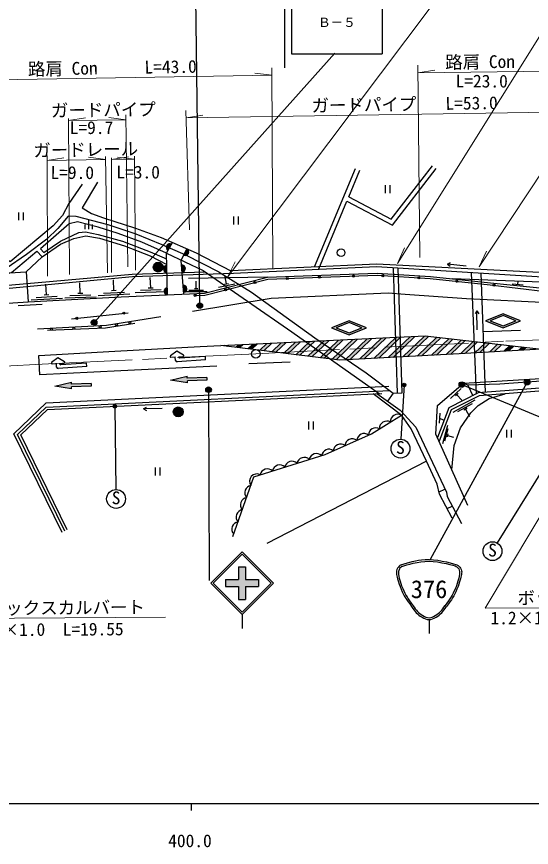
# Model space of a CAD drawing. Units: millimetres at full size, sheet at 1:1000; details may follow other scales. Extents: x 40000 to 680000, y 20000 to 380000.
# Drawn here: x 443022 to 516732, y 198715 to 317725 of the extents above; entities that cross this region are included whole.
import ezdxf
from ezdxf.enums import TextEntityAlignment as Align

# ---------------------------------------------------------------- set-up
doc = ezdxf.new("R2010")
doc.units = ezdxf.units.MM
doc.header["$LTSCALE"] = 1000
doc.linetypes.add('CHAIN', pattern=[18.5, 12, -1.5, 3.5, -1.5])
for name, color, linetype, lineweight in [('M-BGD', 7, 'Continuous', 25), ('M-BGD-EXST', 7, 'Continuous', 25), ('M-BMK', 2, 'CHAIN', 13), ('M-BMK-SRVR', 3, 'Continuous', 25), ('M-STR-HTXT', 7, 'Continuous', 13), ('M-STR-STRC', 7, 'Continuous', 25), ('M-TTL-BAND', 7, 'Continuous', 25)]:
    doc.layers.add(name, color=color, linetype=linetype, lineweight=lineweight)
doc.styles.add('ＭＳ ゴシック', font='')
doc.styles.get('ＭＳ ゴシック').set_extended_font_data('MS Gothic')

msp = doc.modelspace()

# ---------------------------------------------------------------- hatches: boundary and pattern name
at = {"layer": 'M-BGD'}
for points in [[(464694, 284243), (465197, 285108, 1)], [(467395, 284459), (466963, 283557, 1)], [(463994, 281835, 1), (462594, 281835, 1)], [(464552, 281062), (464522, 282062, 0.41421), (464037, 281547, 0.41421)], [(466646, 282143), (466723, 281146, 0.41421), (467183, 281683, 0.41421)], [(464649, 277870), (464619, 278869, 1)], [(466871, 279231), (466948, 278234, 0.41421), (467408, 278771, 0.41421)], [(466861, 261106, 1), (465461, 261106, 1)]]:
    msp.add_hatch(color=256, dxfattribs=at).paths.add_polyline_path(points)
at = {"layer": 'M-BGD-EXST'}
for points in [[(498291, 264836, 0.41421), (498630, 264736, 0.41421), (498730, 265075, 1)], [(456872, 261773, 0.41421), (457211, 261673, 0.41421), (457311, 262012, 1)]]:
    msp.add_hatch(color=256, dxfattribs=at).paths.add_polyline_path(points)
at = {"layer": 'M-STR-STRC'}
for points in [[(469588, 276534, 0.41421), (469036, 276657, 0.41421), (468913, 276105, 1)], [(454455, 274140, 0.41421), (453903, 274263, 0.41421), (453780, 273711, 1)], [(489804, 271426), (489121, 271394), (486466, 268847), (487041, 268775)], [(491853, 271521), (491170, 271489), (488192, 268632), (488767, 268561)], [(493903, 271616), (493220, 271585), (490044, 268538), (490732, 268575)], [(495952, 271712), (495269, 271680), (492110, 268650), (492799, 268687)], [(498002, 271807), (497318, 271775), (494177, 268761), (494866, 268799)], [(500051, 271902), (499368, 271871), (496244, 268873), (496933, 268911)], [(502017, 271918), (501541, 271972), (501417, 271966), (498310, 268985), (498999, 269023)], [(503762, 271721), (503180, 271786), (500377, 269097), (501066, 269135)], [(505506, 271524), (504925, 271589), (502444, 269209), (503133, 269247)], [(507251, 271327), (506669, 271392), (504511, 269321), (505200, 269358)], [(473408, 270663), (472725, 270631), (472654, 270563), (473230, 270491)], [(475458, 270758), (474775, 270727), (474381, 270348), (474956, 270277)], [(477507, 270854), (476824, 270822), (476107, 270134), (476682, 270062)], [(479557, 270949), (478874, 270917), (477833, 269919), (478409, 269848)], [(481606, 271044), (480923, 271013), (479560, 269705), (480135, 269633)], [(483656, 271140), (482972, 271108), (481286, 269490), (481862, 269419)], [(485705, 271235), (485022, 271203), (483013, 269276), (483588, 269204)], [(487754, 271330), (487071, 271299), (484739, 269061), (485315, 268990)], [(508996, 271129), (508414, 271195), (506581, 269436), (507271, 269475)], [(510740, 270932), (510159, 270998), (508653, 269554), (509344, 269593)], [(512485, 270735), (511903, 270801), (510726, 269672), (511417, 269711)], [(514229, 270538), (513648, 270604), (512799, 269790), (513490, 269829)], [(515974, 270341), (515393, 270407), (514872, 269907), (515563, 269947)], [(467467, 265527), (470276, 265626), (470262, 266023), (467453, 265924), (467443, 266199), (465064, 265642), (467476, 265252)], [(507107, 265226, 0.41421), (506555, 265349, 0.41421), (506432, 264797, 1)], [(516457, 265577, 0.41421), (515905, 265700, 0.41421), (515782, 265147, 1)], [(450881, 264671), (453691, 264770), (453677, 265167), (450867, 265068), (450858, 265343), (448478, 264786), (450891, 264396)], [(470841, 264493, 0.41421), (470289, 264615, 0.41421), (470166, 264063, 1)], [(472950, 237067), (474810, 237067), (474811, 238927), (475811, 238927), (475810, 237067), (477670, 237067), (477670, 236067), (475810, 236067), (475810, 234207), (474810, 234207), (474810, 236067), (472950, 236067)]]:
    msp.add_hatch(color=256, dxfattribs=at).paths.add_polyline_path(points)
h = msp.add_hatch(color=256, dxfattribs=at)
h.paths.add_polyline_path([(512675, 275154), (510175, 274154), (512675, 273154), (515175, 274154)])
h.paths.add_polyline_path([(514501, 274154), (512675, 274885), (510848, 274154), (512675, 273424)], flags=16)
h = msp.add_hatch(color=256, dxfattribs=at)
h.paths.add_polyline_path([(490628, 274157), (488128, 273157), (490628, 272157), (493128, 273157)])
h.paths.add_polyline_path([(492455, 273157), (490628, 273888), (488801, 273157), (490628, 272427)], flags=16)
h = msp.add_hatch(color=256, dxfattribs=at)
edge = h.paths.add_edge_path()
edge.add_line((466251, 268901), (466245, 269001))
h = msp.add_hatch(color=256, dxfattribs=at)
edge = h.paths.add_edge_path()
edge.add_line((449229, 267955), (449223, 268055))

# ---------------------------------------------------------------- linework, layer by layer
at = {"layer": 'M-BGD'}
for p, q in [((485690, 281870), (491538, 295973)), ((490577, 291914), (492154, 295717)), ((495777, 293558), (495777, 292440)), ((496443, 293558), (496443, 292440)), ((486307, 281615), (490321, 291295)), ((443292, 289685), (443292, 288567)), ((443959, 289685), (443959, 288567)), ((453373, 287255), (453373, 288584)), ((474097, 289082), (474097, 287964)), ((474764, 289082), (474764, 287964)), ((452840, 287255), (452840, 287952)), ((453907, 287255), (453907, 287952)), ((504704, 282276), (505112, 281978)), ((444398, 281160), (444669, 276851)), ((497581, 263797), (497004, 281746)), ((498247, 263837), (497672, 281705)), ((508133, 281053), (508818, 263657)), ((510184, 263894), (509522, 280966)), ((456940, 278499), (456872, 279997)), ((462229, 278876), (462167, 280375)), ((478929, 280387), (467654, 280212)), ((468737, 278758), (468741, 279808)), ((473065, 279442), (472813, 280616)), ((514774, 279383), (514823, 279839)), ((447302, 277876), (447221, 279374)), ((452145, 278103), (452093, 279602)), ((456591, 278483), (457290, 278514)), ((460743, 278514), (463740, 278639)), ((461879, 278862), (462579, 278891)), ((467687, 278552), (469787, 278545)), ((468492, 278759), (468982, 278757)), ((471942, 278956), (474288, 279459)), ((472791, 279384), (473339, 279501)), ((513965, 279449), (515538, 279299)), ((445088, 277155), (449582, 277399)), ((445821, 277495), (448817, 277658)), ((446953, 277857), (447652, 277895)), ((449917, 277426), (454414, 277581)), ((450656, 277752), (453654, 277855)), ((451795, 278091), (452495, 278115)), ((454720, 277797), (459215, 278001)), ((455455, 278131), (458452, 278267)), ((460006, 278183), (464502, 278370)), ((467161, 278343), (470311, 278333)), ((443253, 276344), (446701, 276517)), ((450880, 274413), (458998, 275311)), ((508928, 275570), (508684, 275128)), ((506677, 264432), (505138, 263003)), ((507645, 264949), (508342, 263414)), ((496952, 263760), (496138, 262618)), ((496952, 263760), (498247, 263837)), ((506230, 263730), (505871, 263397)), ((506050, 263564), (506765, 262794)), ((508651, 262774), (505503, 261028)), ((508243, 262273), (506144, 261109)), ((461178, 261523), (461623, 261283)), ((503610, 260919), (503545, 259495)), ((507555, 261617), (507065, 261345)), ((507310, 261481), (507892, 260431)), ((484829, 259711), (484829, 258593)), ((485496, 259711), (485496, 258593)), ((503577, 260185), (504118, 259955)), ((504740, 259138), (503985, 256545)), ((504787, 258655), (504284, 256927)), ((513192, 258534), (513192, 257416)), ((513859, 258534), (513859, 257416)), ((504767, 257942), (504650, 257539)), ((504708, 257741), (505572, 257489)), ((501724, 254040), (478854, 242235)), ((462849, 253120), (462849, 252002)), ((463516, 253120), (463516, 252002)), ((503514, 249632), (504362, 250029)), ((504673, 247256), (505407, 247604))]:
    msp.add_line(p, q, dxfattribs=at)
for points in [[(490577, 291914), (496648, 288722), (502576, 296365)], [(490321, 291295), (496833, 287871), (503104, 295956)], [(454620, 294016), (452417, 290349), (453758, 289498), (455452, 288912), (460030, 287412), (463698, 286065), (468735, 283877), (473677, 281322)], [(452410, 293738), (450513, 290969), (449598, 289238), (448264, 287748), (442116, 282600), (438340, 285325), (434452, 288680), (432408, 290723), (430830, 292950)], [(472044, 281110), (467261, 283554), (463858, 285019), (460144, 286558), (456113, 287877), (451555, 289087), (450410, 289142), (448917, 287378), (447354, 285842), (444428, 283632), (441509, 281640), (435807, 278307), (434141, 278150), (427435, 281542), (423761, 285664), (422344, 286059), (415361, 288892), (413554, 288947)], [(414063, 288280), (415154, 288278), (422872, 285132), (423617, 285105), (425332, 283045), (428035, 280781), (433682, 277499), (435290, 277579), (437299, 278293), (442023, 281029), (444398, 281160), (446670, 283295), (449314, 285112), (451222, 285948), (452926, 286325), (454913, 285965), (458483, 284867), (462145, 283446), (464517, 282225)], [(464467, 283853), (460955, 285421), (457562, 286641), (454689, 287573), (451759, 288312), (450568, 288024), (446434, 284453), (446915, 283935), (449316, 285567), (451938, 286776), (452889, 286891), (454678, 286498), (458178, 285565), (462125, 284010), (464493, 283013)], [(535575, 286977), (521580, 280875), (494601, 282277), (473677, 281322)], [(464649, 277870), (464467, 283853), (465339, 285352)], [(466967, 277978), (466596, 282792), (467395, 284459)], [(442311, 281045), (445931, 284128), (446694, 283317)], [(464467, 283853), (469722, 281345), (482419, 272575), (494948, 263730)], [(507384, 281990), (504704, 282276), (505166, 282481)], [(429993, 275927), (444661, 276850), (457977, 277559), (469909, 278115), (478929, 280387), (485363, 280662), (494670, 280956), (502280, 280495), (510880, 279603), (519304, 278711), (523885, 279035), (526796, 280905)], [(474086, 280921), (459603, 280438), (438363, 278434)], [(469956, 281130), (459580, 280784), (438504, 278913)], [(472044, 281110), (476659, 278246), (485736, 271722), (493078, 266698), (496952, 263760)], [(523420, 280354), (521378, 280228), (494566, 281898), (474086, 280921)], [(522072, 281090), (521950, 279547), (505401, 280172)], [(468596, 277794), (469952, 277828), (478971, 280100), (485374, 280374), (494665, 280667), (502257, 280208), (510850, 279317), (518746, 278364)], [(468214, 275536), (479452, 277375), (496242, 278141), (498657, 277944), (507421, 277367), (519209, 276783), (522014, 276769)], [(508981, 272875), (508928, 275570), (509190, 275137)], [(446023, 273013), (455870, 273536), (463674, 274765)], [(447443, 272788), (455769, 273152), (459942, 273823)], [(507622, 247696), (503074, 257889), (503307, 262007), (507018, 265226), (546474, 267605), (547921, 264961), (552242, 264820), (556203, 264103), (559176, 262977), (561120, 261801), (562880, 260413), (563963, 259084), (565334, 256468), (567048, 252431), (568223, 248407)], [(545182, 266551), (545175, 267231), (538430, 266765), (525311, 266004), (512219, 265090), (507645, 264949), (507018, 265226)], [(556449, 261893), (552506, 262737), (547143, 263015), (545182, 266551), (509127, 263814), (504928, 261675), (503282, 257424)], [(449522, 243827), (442626, 257971), (447256, 262401), (496341, 264770)], [(529432, 264953), (509237, 263420), (505247, 261388), (503512, 256907)], [(449916, 244019), (443160, 257876), (447260, 261798), (496464, 264187)], [(450260, 244186), (443626, 257792), (447421, 261423), (495296, 263747)], [(505385, 245894), (503590, 249326), (503241, 250738), (501724, 254040), (499527, 258677), (498184, 260576), (494080, 263688)], [(494602, 263714), (497923, 261345), (500200, 258916), (504559, 249609), (504672, 248974), (506745, 245115)], [(505348, 252793), (505697, 256264), (506571, 258839), (508085, 260971), (509134, 261993), (510706, 263000), (512965, 263703)], [(463872, 261599), (461178, 261523), (461608, 261788)], [(473980, 243247), (476999, 251784), (487192, 255012), (493846, 257974), (498113, 260630)]]:
    msp.add_lwpolyline(points, dxfattribs=at)
for centre, radius in [((489489, 283908), 550), ((463294, 281835), 700), ((477159, 279644), 150), ((481782, 280220), 150), ((486377, 280405), 150), ((491255, 280560), 150), ((495462, 280619), 150), ((500604, 280308), 150), ((506065, 279813), 150), ((472949, 278583), 150), ((511371, 279254), 150), ((468596, 277794), 150), ((458367, 275241), 150), ((451644, 274498), 150), ((459238, 273861), 150), ((448007, 272963), 150), ((451221, 273103), 150), ((454985, 273268), 150), ((457329, 273555), 150), ((466161, 261106), 700)]:
    msp.add_circle(centre, radius, dxfattribs=at)
for centre, radius, start, end in [((464946, 284676), 500, 59.84043, 239.84043), ((467179, 284008), 500, 244.38919, 64.38919), ((464537, 281562), 500, 91.73802, 271.73802), ((466684, 281645), 500, 274.4117, 94.4117), ((464634, 278370), 500, 91.73802, 271.73802), ((466909, 278733), 500, 274.4117, 94.4117), ((497599, 259713), 1052, 60.748, 183.07023), ((496035, 258739), 1052, 60.748, 183.07023), ((494461, 257771), 1052, 60.10605, 179.56252), ((491091, 256192), 1052, 52.83483, 175.15705), ((492774, 256941), 1052, 52.83483, 175.15705), ((489409, 255443), 1052, 52.83483, 175.15705), ((485961, 254090), 1052, 46.41031, 168.73253), ((487726, 254694), 1052, 52.83483, 171.39082), ((480698, 252448), 1052, 46.41031, 168.73253), ((482449, 252978), 1052, 46.41031, 168.73253), ((484205, 253534), 1052, 46.41031, 168.73253), ((478942, 251892), 1052, 46.41031, 168.73253), ((477423, 251165), 1052, 62.37865, 215.32384), ((476736, 249520), 1052, 99.35874, 221.68097), ((476122, 247783), 1052, 99.35874, 221.68097), ((475508, 246047), 1052, 99.35874, 221.68097), ((474894, 244310), 1052, 99.35874, 221.68097)]:
    msp.add_arc(centre, radius, start, end, dxfattribs=at)
at = {"layer": 'M-BGD-EXST'}
for p, q in [((526546, 266076), (511812, 242329)), ((498510, 264955), (498023, 257191)), ((457091, 261892), (457211, 249980))]:
    msp.add_line(p, q, dxfattribs=at)
for centre, radius in [((498510, 264955), 250), ((457091, 261892), 250), ((497982, 255841), 1350), ((457264, 248631), 1350), ((511160, 241147), 1350)]:
    msp.add_circle(centre, radius, dxfattribs=at)
at = {"layer": 'M-BMK'}
msp.add_lwpolyline([(257064, 258425), (274968, 259550), (278764, 259789), (290130, 260225), (307093, 261134), (324938, 262039), (360974, 263791), (377743, 264637), (396845, 265461), (407922, 266086), (421548, 266661), (447568, 267972), (477275, 269419), (513095, 271233), (519501, 271484), (538570, 272414), (548408, 272975), (560217, 273481), (577011, 274271)], dxfattribs=at)
at = {"layer": 'M-BMK-SRVR'}
msp.add_circle((477275, 269419), 600, dxfattribs=at)
at = {"layer": 'M-STR-HTXT'}
for p, q in [((500456, 310749), (500759, 283221)), ((479591, 309318), (477155, 309619)), ((479687, 281596), (479588, 310376)), ((500468, 309683), (502893, 310067)), ((522858, 309929), (500468, 309683)), ((435999, 308582), (479591, 309318)), ((458666, 303662), (458939, 281884)), ((467245, 304287), (467773, 287158)), ((521159, 304082), (467279, 303210)), ((467279, 303210), (469703, 303594)), ((450582, 280759), (450448, 303127)), ((450450, 302835), (452874, 303219)), ((450450, 302835), (458675, 302939)), ((458675, 302939), (456239, 303250)), ((447376, 297825), (447461, 280534)), ((455758, 297259), (453323, 297570)), ((456043, 281030), (455751, 297691)), ((456627, 297258), (459052, 297642)), ((459887, 297289), (457452, 297600)), ((460040, 281391), (459883, 297736)), ((447380, 297112), (449804, 297496)), ((447380, 297112), (455758, 297259)), ((456627, 297490), (456604, 281075)), ((456627, 297258), (459887, 297289)), ((497577, 282337), (498575, 284580)), ((509254, 281894), (510312, 284109)), ((473205, 280390), (474316, 282579))]:
    msp.add_line(p, q, dxfattribs=at)
for points in [[(534503, 323951), (505993, 324052), (473205, 280390)], [(497577, 282337), (519557, 317550), (544852, 317510)], [(553415, 306602), (525536, 306455), (509254, 281894)], [(530890, 267707), (510110, 232965), (543510, 233031)], [(464351, 231685), (435478, 231485), (441213, 262282)]]:
    msp.add_lwpolyline(points, dxfattribs=at)
at = {"layer": 'M-STR-STRC'}
for p, q in [((481387, 330406), (481387, 310406)), ((482387, 330406), (482387, 312406)), ((495387, 330406), (495387, 312406)), ((469250, 276319), (468594, 328729)), ((454118, 273925), (488574, 312507)), ((482387, 312406), (495387, 312406)), ((515172, 272771), (509848, 272565)), ((489121, 271394), (486466, 268847)), ((489804, 271426), (487041, 268775)), ((491170, 271489), (488192, 268632)), ((491853, 271521), (488767, 268561)), ((493220, 271585), (490044, 268538)), ((493903, 271616), (490732, 268575)), ((495269, 271680), (492110, 268650)), ((495952, 271712), (492799, 268687)), ((497318, 271775), (494177, 268761)), ((498002, 271807), (494866, 268799)), ((499368, 271871), (496244, 268873)), ((500051, 271902), (496933, 268911)), ((501417, 271966), (498310, 268985)), ((502017, 271918), (498999, 269023)), ((503180, 271786), (500377, 269097)), ((503762, 271721), (501066, 269135)), ((504925, 271589), (502444, 269209)), ((505506, 271524), (503133, 269247)), ((506669, 271392), (504511, 269321)), ((472725, 270631), (472654, 270563)), ((473408, 270663), (473230, 270491)), ((474775, 270727), (474381, 270348)), ((475458, 270758), (474956, 270277)), ((476824, 270822), (476107, 270134)), ((477507, 270854), (476682, 270062)), ((478874, 270917), (477833, 269919)), ((479557, 270949), (478409, 269848)), ((480923, 271013), (479560, 269705)), ((481606, 271044), (480135, 269633)), ((482972, 271108), (481286, 269490)), ((483656, 271140), (481862, 269419)), ((485022, 271203), (483013, 269276)), ((485705, 271235), (483588, 269204)), ((487071, 271299), (484739, 269061)), ((487754, 271330), (485315, 268990)), ((507251, 271327), (505200, 269358)), ((508414, 271195), (506581, 269436)), ((508996, 271129), (507271, 269475)), ((510159, 270998), (508653, 269554)), ((510740, 270932), (509344, 269593)), ((511903, 270801), (510726, 269672)), ((512485, 270735), (511417, 269711)), ((513648, 270604), (512799, 269790)), ((514229, 270538), (513490, 269829)), ((515393, 270407), (514872, 269907)), ((515974, 270341), (515563, 269947)), ((446324, 266390), (446203, 269186)), ((465945, 269783), (465060, 269110)), ((465127, 268931), (465746, 268969)), ((465777, 268470), (465746, 268969)), ((466907, 269226), (465945, 269783)), ((466245, 269001), (466863, 269039)), ((466251, 268901), (466245, 269001)), ((470056, 269039), (466357, 268807)), ((470087, 268540), (470056, 269039)), ((448923, 268838), (448039, 268164)), ((448106, 267985), (448724, 268024)), ((448755, 267524), (448724, 268024)), ((449885, 268280), (448923, 268838)), ((449223, 268055), (449842, 268094)), ((449229, 267955), (449223, 268055)), ((453034, 268094), (449335, 267862)), ((453066, 267595), (453034, 268094)), ((470087, 268540), (465989, 268283)), ((482200, 268200), (476277, 267976)), ((453066, 267595), (448967, 267338)), ((465064, 265642), (467443, 266199)), ((467476, 265252), (465064, 265642)), ((467453, 265924), (467443, 266199)), ((470262, 266023), (467453, 265924)), ((470276, 265626), (467467, 265527)), ((467476, 265252), (467467, 265527)), ((470262, 266023), (470276, 265626)), ((448478, 264786), (450858, 265343)), ((450891, 264396), (448478, 264786)), ((450867, 265068), (450858, 265343)), ((453677, 265167), (450867, 265068)), ((453691, 264770), (450881, 264671)), ((450891, 264396), (450881, 264671)), ((453677, 265167), (453691, 264770)), ((470504, 264278), (470597, 236950)), ((516119, 265362), (502252, 239957)), ((506770, 265012), (532082, 254519)), ((470809, 236567), (475309, 241067)), ((471163, 236567), (475309, 240714)), ((479810, 236567), (475309, 241067)), ((479456, 236567), (475309, 240714)), ((474811, 238927), (474810, 237067)), ((474811, 238927), (475811, 238927)), ((475811, 238927), (475810, 237067)), ((472950, 237067), (472950, 236067)), ((472950, 237067), (474810, 237067)), ((475810, 237067), (477670, 237067)), ((477670, 237067), (477670, 236067)), ((470809, 236567), (475309, 232067)), ((471163, 236567), (475309, 232420)), ((472950, 236067), (474810, 236067)), ((474810, 236067), (474810, 234207)), ((475309, 232420), (479456, 236567)), ((475310, 232067), (479810, 236567)), ((475810, 236067), (477670, 236067)), ((475810, 236067), (475810, 234207)), ((474810, 234207), (475810, 234207)), ((475310, 232067), (475310, 230067)), ((502076, 231350), (502076, 229350))]:
    msp.add_line(p, q, dxfattribs=at)
for points in [[(512675, 275154), (510175, 274154), (512675, 273154), (515175, 274154)], [(490628, 274157), (488128, 273157), (490628, 272157), (493128, 273157)], [(490628, 273888), (488801, 273157), (490628, 272427), (492455, 273157)], [(512675, 274885), (510848, 274154), (512675, 273424), (514501, 274154)], [(472273, 270610), (501541, 271972), (518159, 270094), (505524, 269376), (489283, 268496)]]:
    msp.add_lwpolyline(points, close=True, dxfattribs=at)
for points in [[(446203, 269186), (457067, 269802), (469282, 270446), (472273, 270610)], [(471707, 267632), (457955, 266959), (446324, 266390)]]:
    msp.add_lwpolyline(points, dxfattribs=at)
for centre in [(469250, 276319), (454118, 273925), (506770, 265012), (516119, 265362), (470504, 264278)]:
    msp.add_circle(centre, 400, dxfattribs=at)
for centre, radius, start, end in [((465121, 269030), 100, 127.27979, 273.58972), ((466857, 269139), 100, 273.58972, 59.89965), ((448099, 268085), 100, 127.27979, 273.58972), ((449329, 267961), 100, 183.58972, 273.58972), ((449835, 268194), 100, 273.58972, 59.89965), ((465977, 268483), 200, 183.65407, 273.58972), ((466351, 268907), 100, 183.58972, 273.58972), ((448955, 267537), 200, 183.65407, 273.58972)]:
    msp.add_arc(centre, radius, start, end, dxfattribs=at)
for points, knots in [([(498076, 239207), (499776, 239736), (500487, 239962), (502076, 239955), (503666, 239949), (505838, 239280), (506076, 239207)], [0, 0, 0, 0, 1, 1, 1, 2, 2, 2, 2]), ([(498174, 238968), (498911, 239198), (500525, 239701), (502076, 239701), (503626, 239701), (505740, 239049), (505978, 238975)], [0, 0, 0, 0, 1, 1, 1, 2, 2, 2, 2]), ([(498076, 239207), (497840, 239060), (497727, 238938), (497576, 238707), (497255, 238217), (497442, 237782), (497576, 237207)], [0, 0, 0, 0, 1, 1, 1, 2, 2, 2, 2]), ([(498170, 238972), (498115, 238924), (497936, 238766), (497826, 238603), (497538, 238177), (497758, 237464), (497813, 237286)], [0, 0, 0, 0, 1, 1, 1, 2, 2, 2, 2]), ([(505980, 238975), (506035, 238926), (506215, 238768), (506326, 238603), (506614, 238176), (506394, 237463), (506338, 237284)], [0, 0, 0, 0, 1, 1, 1, 2, 2, 2, 2]), ([(506076, 239207), (506313, 239060), (506425, 238938), (506576, 238707), (506897, 238217), (506711, 237782), (506576, 237207)], [0, 0, 0, 0, 1, 1, 1, 2, 2, 2, 2]), ([(497576, 237207), (497756, 236508), (497844, 236279), (498076, 235707), (498505, 234652), (498814, 234298), (499576, 233207)], [0, 0, 0, 0, 1, 1, 1, 2, 2, 2, 2]), ([(497813, 237286), (497990, 236599), (498076, 236374), (498305, 235812), (498729, 234767), (499035, 234416), (499791, 233335)], [0, 0, 0, 0, 1, 1, 1, 2, 2, 2, 2]), ([(506339, 237286), (506162, 236599), (506076, 236374), (505848, 235812), (505423, 234767), (505117, 234416), (504362, 233335)], [0, 0, 0, 0, 1, 1, 1, 2, 2, 2, 2]), ([(506576, 237207), (506396, 236508), (506309, 236279), (506076, 235707), (505647, 234652), (505339, 234298), (504576, 233207)], [0, 0, 0, 0, 1, 1, 1, 2, 2, 2, 2]), ([(499753, 233384), (500288, 232676), (500488, 232276), (501213, 231923), (501535, 231767), (501718, 231616), (502076, 231616), (502434, 231616), (502617, 231767), (502939, 231923), (503665, 232276), (503865, 232676), (504399, 233384)], [0, 0, 0, 0, 1, 1, 1, 2, 2, 2, 3, 3, 3, 4, 4, 4, 4]), ([(499576, 233207), (500126, 232480), (500335, 232078), (501076, 231707), (501447, 231521), (501662, 231350), (502076, 231350), (502491, 231350), (502705, 231521), (503076, 231707), (503817, 232078), (504027, 232480), (504576, 233207)], [0, 0, 0, 0, 1, 1, 1, 2, 2, 2, 3, 3, 3, 4, 4, 4, 4])]:
    msp.add_open_spline(points, degree=3, knots=knots, dxfattribs=at)
at = {"layer": 'M-TTL-BAND'}
for p, q in [((40000, 205000), (579000, 205000)), ((468000, 205000), (468000, 204000))]:
    msp.add_line(p, q, dxfattribs=at)

# ---------------------------------------------------------------- texts
at = {"layer": 'M-BGD-EXST', "style": 'ＭＳ ゴシック'}
for p in [(497327, 254549), (456609, 247339), (510505, 239854)]:
    msp.add_text('S', height=1833, rotation=358.508, dxfattribs=at).set_placement(p, align=Align.BOTTOM_LEFT)
at = {"layer": 'M-STR-HTXT', "style": 'ＭＳ ゴシック'}
for s, rotation, p in [('路肩 Con', 0.63, (504414, 309726)), ('路肩 Con', 0.968, (444665, 308728)), ('L=43.0', 0.968, (461358, 309010)), ('L=23.0', 359.797, (505871, 307039)), ('ガードパイプ', 0.927, (485278, 303501)), ('L=53.0', 0.927, (504451, 303812)), ('ガードパイプ', 0.72, (447955, 302804)), ('L=9.7', 359.885, (450620, 300360)), ('ガードレール', 1.003, (445444, 297078)), ('L=3.0', 359.885, (457304, 293990)), ('L=9.0', 359.885, (447869, 293923)), ('ボックスカルバート', 0.113, (514743, 232974)), ('ボックスカルバート', 0.396, (438907, 231509)), ('1.2×1.2\u3000L=27.9', 0.181, (510883, 230111)), ('1.0×1.0\u3000L=19.55', 0.396, (437153, 228401))]:
    msp.add_text(s, height=1833, rotation=rotation, dxfattribs=at).set_placement(p, align=Align.BOTTOM_LEFT)
at = {"layer": 'M-STR-STRC', "style": 'ＭＳ ゴシック'}
for s, height, p in [('Ｂ－５', 1320, (488887, 316906)), ('376', 2566, (502076, 235707))]:
    msp.add_text(s, height=height, dxfattribs=at).set_placement(p, align=Align.MIDDLE_CENTER)
at = {"layer": 'M-TTL-BAND', "style": 'ＭＳ ゴシック'}
msp.add_text('400.0', height=1833, dxfattribs=at).set_placement((467844, 198195), align=Align.BOTTOM_CENTER)

doc.saveas('drawing.dxf')
